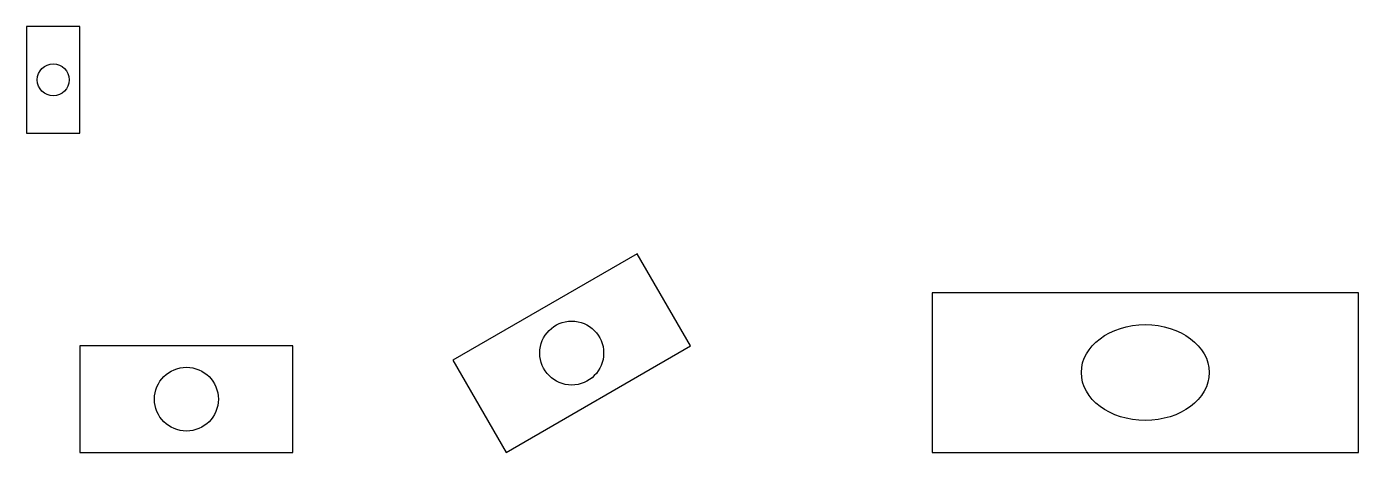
# Model space of a CAD drawing. Extents: x 5 to 130, y 10 to 50.
import ezdxf

# ---------------------------------------------------------------- set-up
doc = ezdxf.new("R2010")
doc.units = 0
doc.header["$MEASUREMENT"] = 0

# ---------------------------------------------------------------- blocks, each defined once
blk = doc.blocks.new('MARCO-A')
for p, q in [((20, 10), (0, 10)), ((0, 10), (0, 0)), ((20, 0), (20, 10)), ((0, 0), (20, 0))]:
    blk.add_line(p, q)
blk.add_circle((10, 5), 3)

msp = doc.modelspace()

# ---------------------------------------------------------------- block references
at = {"xscale": 0.5, "yscale": 0.5, "rotation": 90}
msp.add_blockref('MARCO-A', (10, 40), dxfattribs=at)
at = {"rotation": 30}
msp.add_blockref('MARCO-A', (50, 10), dxfattribs=at)
at = {"xscale": 2, "yscale": 1.5}
msp.add_blockref('MARCO-A', (90, 10), dxfattribs=at)
msp.add_blockref('MARCO-A', (10, 10))

doc.saveas('drawing.dxf')
